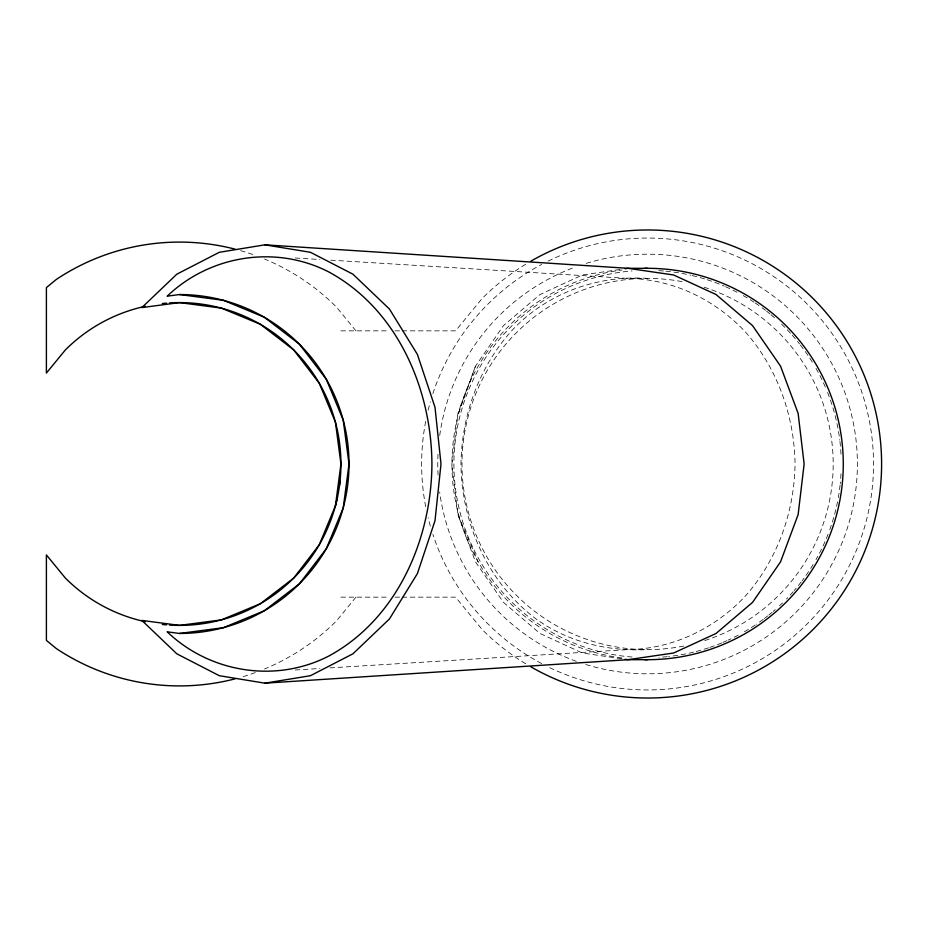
<?xml version="1.0" encoding="UTF-8"?>
<svg xmlns="http://www.w3.org/2000/svg" width="928" height="928" viewBox="0 0 928 928"><rect width="100%" height="100%" fill="white"/><g stroke="black" fill="none" stroke-linecap="round" stroke-linejoin="round"><path stroke-width="0.7" stroke-dasharray="4.64 3.48" d="M458.56 413.354L475.496 366.154L503.475 325.624L539.957 294.536L582.436 274.978L622.317 269.143M475.496 366.154L457.898 413.354L451.901 464L457.898 514.646L475.496 561.846L503.475 602.376L539.957 633.464L582.436 653.022L622.317 658.857M355.969 597.145L336.47 620.913A221.908 221.908 0 0 1 264.468 669.018M295.266 670.004L319.858 668.496M329.985 667.882L628.012 649.6C673.02 648.962 715.801 628.152 746.124 595.242C777.664 559.05 794.38 511.804 795.052 464C794.38 416.196 777.664 368.95 746.124 332.758C715.801 299.848 673.02 279.038 628.012 278.4L329.985 260.118M647.582 278.4C596.252 274.862 544.423 294.153 509.901 332.758C478.372 368.95 461.645 416.196 460.972 464C461.483 523.16 487.722 582.123 535.212 618.326C567.588 642.095 607.84 651.642 647.582 649.6M340.936 330.855L389.168 330.855M394.945 330.855L400.722 330.855M402.16 330.855L455.578 330.855L482.108 298.526A234.018 234.018 0 0 1 527.255 263.285M340.936 597.145L389.168 597.145M394.945 597.145L400.722 597.145M402.16 597.145L455.578 597.145L482.108 629.474A234.018 234.018 0 0 0 527.255 664.715M295.266 257.996L319.858 259.504M355.969 330.855L336.47 307.087A221.908 221.908 0 0 0 264.468 258.982M457.898 514.646L478.117 561.846M255.328 672.58A221.908 221.908 0 0 1 240.584 677.359M240.584 250.641A221.908 221.908 0 0 1 255.328 255.42M548.1 261.128A225.945 225.945 0 0 1 873.526 464A225.945 225.945 0 0 1 548.1 666.872M541.708 663.601A225.945 225.945 0 0 1 432.877 534.377M430.348 526.141A225.945 225.945 0 0 1 428.144 517.836M425.708 506.688A225.945 225.945 0 0 1 425.708 421.312M428.144 410.164A225.945 225.945 0 0 1 430.348 401.859M432.877 393.623A225.945 225.945 0 0 1 541.708 264.399M622.038 658.01A195.692 195.692 0 0 1 622.038 269.99M841 473.837A193.674 193.674 0 0 1 840.246 483.685M840.095 485.089A193.674 193.674 0 0 1 837.798 500.412M837.532 501.781A193.674 193.674 0 0 1 828.576 532.904M828.078 534.215A193.674 193.674 0 0 1 816.002 559.63M813.137 564.491A193.674 193.674 0 0 1 810.156 569.258M808.613 571.602A193.674 193.674 0 0 1 802.094 580.766M801.247 581.879A193.674 193.674 0 0 1 794.101 590.649M793.185 591.704A193.674 193.674 0 0 1 786.492 598.954M782.536 602.91A193.674 193.674 0 0 1 779.474 605.822M775.286 609.592A193.674 193.674 0 0 1 773.152 611.448M772.073 612.352A193.674 193.674 0 0 1 768.802 615.044M767.7 615.925A193.674 193.674 0 0 1 764.347 618.512M763.21 619.359A193.674 193.674 0 0 1 756.343 624.242M755.183 625.031A193.674 193.674 0 0 1 743.212 632.42M738.259 635.135A193.674 193.674 0 0 1 728.132 640.123M726.844 640.703A193.674 193.674 0 0 1 722.993 642.385M721.694 642.93A193.674 193.674 0 0 1 709.85 647.384M708.516 647.837A193.674 193.674 0 0 1 694.956 651.781M693.587 652.129A193.674 193.674 0 0 1 668.67 656.514M667.267 656.664A193.674 193.674 0 0 1 658.822 657.349M632.119 657.047A193.674 193.674 0 0 1 453.908 464A193.674 193.674 0 0 1 632.119 270.953M658.822 270.651A193.674 193.674 0 0 1 664.46 271.069M665.863 271.196A193.674 193.674 0 0 1 690.85 275.222M692.218 275.546A193.674 193.674 0 0 1 705.825 279.293M707.171 279.722A193.674 193.674 0 0 1 724.281 286.16M725.568 286.729A193.674 193.674 0 0 1 738.259 292.865M743.212 295.58A193.674 193.674 0 0 1 754.012 302.192M755.183 302.969A193.674 193.674 0 0 1 760.948 306.971M762.085 307.806A193.674 193.674 0 0 1 765.472 310.335M766.586 311.205A193.674 193.674 0 0 1 769.904 313.85M770.994 314.743A193.674 193.674 0 0 1 775.286 318.408M781.527 324.116A193.674 193.674 0 0 1 791.306 334.184M792.245 335.228A193.674 193.674 0 0 1 799.507 343.894M800.377 344.996A193.674 193.674 0 0 1 813.137 363.509M816.002 368.37A193.674 193.674 0 0 1 825.966 388.588M827.567 392.486A193.674 193.674 0 0 1 839.77 440.104M839.944 441.508A193.674 193.674 0 0 1 841 454.163M704.143 287.228A185.6 185.6 0 0 1 704.143 640.772M683.797 646.039A185.6 185.6 0 0 1 461.982 464A185.6 185.6 0 0 1 683.797 281.961M586.229 263.366A209.809 209.809 0 0 1 857.391 464.232A209.809 209.809 0 0 1 585.777 664.494M576.334 661.339A209.809 209.809 0 0 1 439.663 492.049M438.074 475.124A209.809 209.809 0 0 1 438.097 452.365M439.721 435.441A209.809 209.809 0 0 1 575.499 266.962"/><path stroke-width="1.39" d="M647.582 659.692L628.012 659.692L264.886 683.17L219.298 675.7L176.819 653.811L141.868 620.426L179.545 625.391L221.316 619.892L260.246 603.768L293.666 578.121L319.313 544.701L335.437 505.772L340.936 464L335.437 422.228L319.313 383.299L293.666 349.879L260.246 324.232L221.316 308.108L179.545 302.609L141.868 307.574L176.819 274.189L219.298 252.3L264.886 244.83L628.012 268.308L647.582 268.308M264.886 683.17L310.462 675.7L352.942 653.811L389.424 618.976L417.403 573.585L435 520.724L440.997 464L435 407.276L417.403 354.415L389.424 309.024L352.942 274.189L310.462 252.3L264.886 244.83M625.17 268.726L628.012 268.308L673.6 274.978L716.068 294.536L752.55 325.624L780.541 366.154L798.126 413.354L804.135 464L798.126 514.646L780.541 561.846L752.55 602.376L716.068 633.464L673.6 653.022L628.012 659.692L625.17 659.274M179.545 294.536L167.179 296.171C210.099 255.154 275.709 244.679 328.802 271.95C397.242 309.105 431.462 388.612 431.926 464C431.462 539.388 397.242 618.895 328.802 656.05C275.709 683.321 210.099 672.846 167.179 631.829L179.545 633.464L223.404 627.688L264.283 610.763L299.373 583.828L326.308 548.726L343.232 507.86L349.009 464L343.232 420.14L326.308 379.274L299.373 344.172L264.283 317.237L223.404 300.312L179.545 294.536A169.464 169.464 0 0 1 349.009 464A169.464 169.464 0 0 1 179.545 633.464M530.967 261.104A234.018 234.018 0 0 1 881.6 464A234.018 234.018 0 0 1 530.967 666.896M235.144 678.832A221.908 221.908 0 0 1 56.26 648.51L46.4 640.424L46.4 554.932L65.424 578.121A161.391 161.391 0 0 0 145.255 621.702M235.144 249.168A221.908 221.908 0 0 0 56.26 279.49L46.4 287.576L46.4 373.068L65.424 349.879A161.391 161.391 0 0 1 145.255 306.298M169.488 302.922A161.391 161.391 0 0 1 335.437 505.772M340.019 481.261A161.391 161.391 0 0 1 339.497 485.553M337.548 496.886A161.391 161.391 0 0 1 169.488 625.078M166.611 624.869A161.391 161.391 0 0 1 162.296 624.463M162.296 303.537A161.391 161.391 0 0 1 166.611 303.131M644.763 268.331A195.692 195.692 0 0 1 843.274 464A195.692 195.692 0 0 1 644.763 659.669"/></g></svg>
